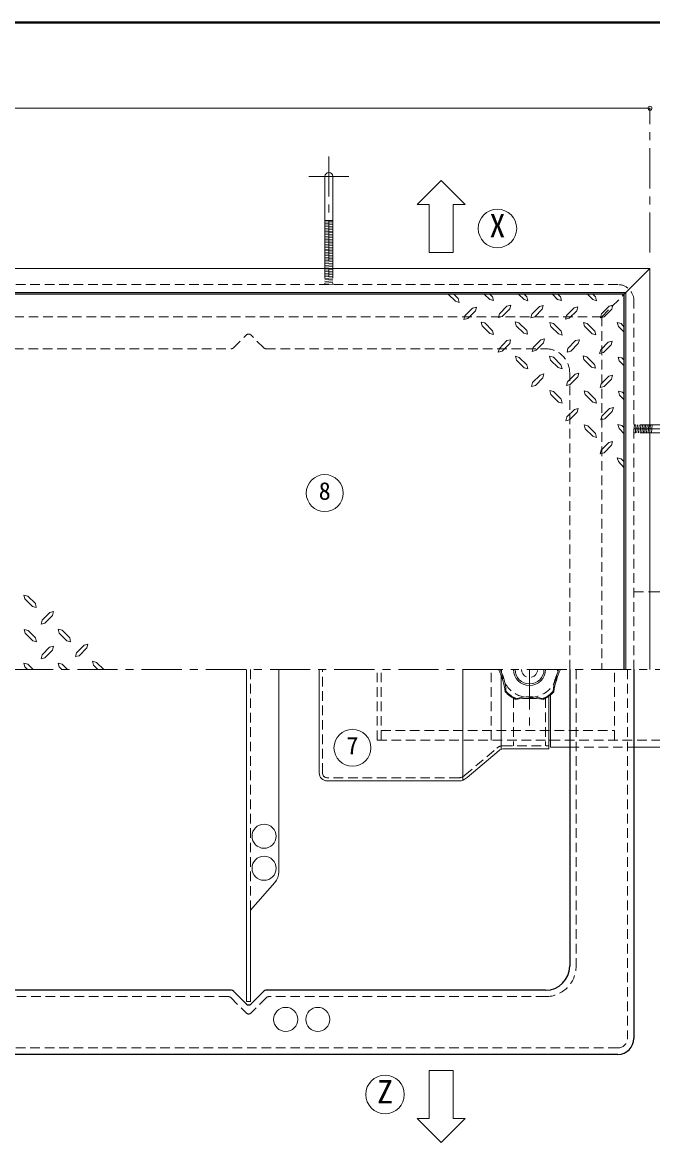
# Model space of a CAD drawing. Units: millimetres at full size, sheet at 1:5; details may follow other scales. Extents: x -1061 to 964, y -679 to 726.
# Drawn here: x -134 to 259, y 27 to 726 of the extents above; entities that cross this region are included whole.
import ezdxf
from ezdxf.enums import TextEntityAlignment as Align

# ---------------------------------------------------------------- set-up
doc = ezdxf.new("R2010")
doc.units = ezdxf.units.MM
doc.header["$LTSCALE"] = 5
doc.header["$PDMODE"] = 32
doc.header["$PDSIZE"] = 2.5
doc.linetypes.add('CHAIN1', pattern=[8, 5, -1, 1, -1])
doc.linetypes.add('DASHED1', pattern=[1.8, 1.2, -0.6])
doc.layers.add('0-0', color=4, linetype='Continuous', lineweight=9)
doc.styles.add('ＭＳ ゴシック', font='')
doc.styles.get('ＭＳ ゴシック').set_extended_font_data('MS Gothic')

msp = doc.modelspace()

# ---------------------------------------------------------------- linework, layer by layer
at = {"layer": '0-0', "color": 1, "lineweight": 40}
msp.add_line((963.599, 725.957), (-1061.401, 725.957), dxfattribs=at)
at = {"layer": '0-0'}
for p, q in [((-642.901, 672.457), (257.099, 672.457)), ((127.099, 627.457), (112.099, 612.457)), ((142.099, 612.457), (127.099, 627.457)), ((112.099, 612.457), (119.599, 612.457)), ((119.599, 612.457), (119.599, 582.457)), ((134.599, 612.457), (142.099, 612.457)), ((134.599, 612.457), (134.599, 582.457)), ((59.599, 602.355), (54.599, 602.355)), ((54.599, 601.485), (59.599, 601.894)), ((54.599, 600.482), (59.599, 600.89)), ((54.599, 599.479), (59.599, 599.887)), ((54.599, 598.475), (59.599, 598.884)), ((54.599, 597.472), (59.599, 597.88)), ((54.599, 596.469), (59.599, 596.877)), ((54.599, 595.465), (59.599, 595.874)), ((54.599, 594.462), (59.599, 594.87)), ((54.599, 593.459), (59.599, 593.867)), ((54.599, 592.455), (59.599, 592.864)), ((54.599, 591.452), (59.599, 591.86)), ((54.599, 590.449), (59.599, 590.857)), ((54.599, 589.445), (59.599, 589.854)), ((54.599, 588.442), (59.599, 588.85)), ((54.599, 587.439), (59.599, 587.847)), ((54.599, 586.435), (59.599, 586.844)), ((54.599, 585.432), (59.599, 585.84)), ((54.599, 584.429), (59.599, 584.837)), ((54.599, 583.425), (59.599, 583.834)), ((54.599, 582.422), (59.599, 582.83)), ((54.599, 581.419), (59.599, 581.827)), ((54.599, 580.415), (59.599, 580.824)), ((54.599, 579.412), (59.599, 579.82)), ((119.599, 582.457), (134.599, 582.457)), ((54.599, 578.409), (59.599, 578.817)), ((54.599, 577.405), (59.599, 577.814)), ((54.599, 576.402), (59.599, 576.81)), ((54.599, 575.399), (59.599, 575.807)), ((54.599, 574.395), (59.599, 574.804)), ((54.599, 573.392), (59.599, 573.8)), ((55.432, 572.457), (59.599, 572.797)), ((131.379, 556.457), (135.912, 552.032)), ((134.937, 556.457), (137.637, 553.757)), ((153.912, 556.457), (157.287, 553.082)), ((175.287, 556.457), (178.662, 553.082)), ((181.062, 552.407), (178.662, 553.082)), ((178.812, 556.457), (180.462, 554.807)), ((180.462, 554.807), (181.062, 552.407)), ((196.414, 556.457), (199.587, 553.157)), ((201.987, 552.557), (199.587, 553.157)), ((199.812, 556.457), (201.387, 554.882)), ((201.387, 554.882), (201.987, 552.557)), ((218.112, 556.457), (221.487, 553.082)), ((223.887, 552.407), (221.487, 553.082)), ((221.562, 556.457), (223.212, 554.807)), ((223.212, 554.807), (223.887, 552.407)), ((242.099, 557.457), (241.099, 556.457)), ((141.837, 543.032), (146.637, 547.832)), ((143.637, 541.307), (148.362, 546.032)), ((146.637, 547.832), (148.962, 548.432)), ((148.962, 548.432), (148.362, 546.032)), ((165.087, 542.582), (169.737, 547.307)), ((183.612, 544.082), (188.337, 548.882)), ((185.337, 542.357), (190.062, 547.082)), ((205.062, 543.182), (209.862, 547.982)), ((206.862, 541.457), (211.587, 546.182)), ((209.862, 547.982), (212.187, 548.582)), ((212.187, 548.582), (211.587, 546.182)), ((226.887, 544.157), (231.612, 548.957)), ((228.612, 542.432), (233.337, 547.157)), ((231.612, 548.957), (234.012, 549.557)), ((234.012, 549.557), (233.337, 547.157)), ((141.837, 543.032), (141.237, 540.707)), ((143.637, 541.307), (141.237, 540.707)), ((154.287, 538.532), (151.962, 539.132)), ((152.562, 536.732), (151.962, 539.132)), ((154.287, 538.532), (159.012, 533.732)), ((163.287, 544.307), (162.687, 541.982)), ((165.087, 542.582), (162.687, 541.982)), ((173.787, 536.807), (173.187, 539.207)), ((175.512, 538.532), (173.187, 539.207)), ((175.512, 538.532), (180.312, 533.807)), ((183.612, 544.082), (182.937, 541.757)), ((185.337, 542.357), (182.937, 541.757)), ((197.112, 538.157), (194.712, 538.757)), ((195.387, 536.357), (194.712, 538.757)), ((197.112, 538.157), (201.837, 533.432)), ((205.062, 543.182), (204.462, 540.857)), ((206.862, 541.457), (204.462, 540.857)), ((216.312, 536.507), (215.637, 538.907)), ((218.037, 538.232), (215.637, 538.907)), ((218.037, 538.232), (222.762, 533.507)), ((226.887, 544.157), (226.212, 541.832)), ((228.612, 542.432), (226.212, 541.832)), ((239.187, 538.157), (236.787, 538.757)), ((237.462, 536.357), (236.787, 538.757)), ((239.187, 538.157), (241.099, 535.971)), ((152.562, 536.732), (157.287, 532.007)), ((173.787, 536.807), (178.512, 532.082)), ((180.912, 531.482), (178.512, 532.082)), ((180.312, 533.807), (180.912, 531.482)), ((195.387, 536.357), (200.037, 531.707)), ((202.437, 531.032), (200.037, 531.707)), ((201.837, 533.432), (202.437, 531.032)), ((216.312, 536.507), (221.037, 531.782)), ((223.437, 531.182), (221.037, 531.782)), ((222.762, 533.507), (223.437, 531.182)), ((237.462, 536.357), (241.099, 532.719)), ((163.287, 522.707), (168.012, 527.507)), ((165.012, 520.982), (169.737, 525.707)), ((168.012, 527.507), (170.337, 528.107)), ((170.337, 528.107), (169.737, 525.707)), ((184.437, 523.232), (189.162, 527.957)), ((186.162, 521.507), (190.887, 526.232)), ((189.162, 527.957), (191.487, 528.632)), ((191.487, 528.632), (190.887, 526.232)), ((206.037, 522.707), (210.762, 527.507)), ((207.837, 520.982), (212.487, 525.707)), ((210.762, 527.507), (213.162, 528.107)), ((213.162, 528.107), (212.487, 525.707)), ((226.437, 521.882), (231.162, 526.607)), ((228.162, 520.157), (232.887, 524.882)), ((163.287, 522.707), (162.612, 520.382)), ((165.012, 520.982), (162.612, 520.382)), ((175.662, 517.082), (173.337, 517.757)), ((173.937, 515.357), (173.337, 517.757)), ((175.662, 517.082), (180.462, 512.357)), ((184.437, 523.232), (183.762, 520.832)), ((186.162, 521.507), (183.762, 520.832)), ((196.962, 517.157), (194.562, 517.832)), ((195.237, 515.432), (194.562, 517.832)), ((196.962, 517.157), (201.687, 512.432)), ((206.037, 522.707), (205.437, 520.382)), ((207.837, 520.982), (205.437, 520.382)), ((217.737, 517.457), (215.412, 518.132)), ((216.012, 515.732), (215.412, 518.132)), ((217.737, 517.457), (222.537, 512.732)), ((226.437, 521.882), (225.762, 519.482)), ((228.162, 520.157), (225.762, 519.482)), ((239.637, 516.707), (237.237, 517.307)), ((237.912, 514.907), (237.237, 517.307)), ((173.937, 515.357), (178.662, 510.632)), ((181.062, 510.032), (178.662, 510.632)), ((180.462, 512.357), (181.062, 510.032)), ((195.237, 515.432), (199.962, 510.707)), ((202.362, 510.032), (199.962, 510.707)), ((201.687, 512.432), (202.362, 510.032)), ((216.012, 515.732), (220.737, 511.007)), ((223.137, 510.332), (220.737, 511.007)), ((222.537, 512.732), (223.137, 510.332)), ((237.912, 514.907), (241.099, 511.719)), ((239.637, 516.707), (241.099, 515.244)), ((185.712, 499.607), (190.437, 504.332)), ((205.737, 501.932), (210.462, 506.657)), ((207.462, 500.207), (212.187, 504.932)), ((226.737, 500.582), (231.462, 505.382)), ((228.537, 498.857), (233.187, 503.582)), ((231.462, 505.382), (233.862, 505.982)), ((233.862, 505.982), (233.187, 503.582)), ((183.987, 501.332), (183.312, 498.932)), ((185.712, 499.607), (183.312, 498.932)), ((195.387, 493.982), (194.712, 496.382)), ((197.112, 495.707), (194.712, 496.382)), ((205.737, 501.932), (205.062, 499.532)), ((207.462, 500.207), (205.062, 499.532)), ((218.487, 495.632), (216.162, 496.232)), ((216.762, 493.832), (216.162, 496.232)), ((226.737, 500.582), (226.137, 498.257)), ((228.537, 498.857), (226.137, 498.257)), ((238.137, 493.607), (237.537, 496.007)), ((239.937, 495.407), (237.537, 496.007)), ((195.387, 493.982), (200.037, 489.257)), ((197.112, 495.707), (201.837, 490.982)), ((202.437, 488.582), (200.037, 489.257)), ((201.837, 490.982), (202.437, 488.582)), ((216.762, 493.832), (221.487, 489.107)), ((218.487, 495.632), (223.287, 490.832)), ((223.887, 488.507), (221.487, 489.107)), ((223.287, 490.832), (223.887, 488.507)), ((238.137, 493.607), (241.099, 490.644)), ((239.937, 495.407), (241.099, 494.244)), ((205.362, 479.957), (210.087, 484.682)), ((207.087, 478.232), (211.812, 482.957)), ((227.187, 480.407), (231.912, 485.207)), ((228.987, 478.682), (233.637, 483.407)), ((231.912, 485.207), (234.312, 485.807)), ((234.312, 485.807), (233.637, 483.407)), ((205.362, 479.957), (204.687, 477.557)), ((207.087, 478.232), (204.687, 477.557)), ((227.187, 480.407), (226.587, 478.082)), ((228.987, 478.682), (226.587, 478.082)), ((237.837, 472.832), (237.162, 475.232)), ((239.562, 474.632), (237.162, 475.232)), ((218.487, 474.332), (216.087, 474.932)), ((216.762, 472.532), (216.087, 474.932)), ((216.762, 472.532), (221.487, 467.882)), ((218.487, 474.332), (223.212, 469.607)), ((223.212, 469.607), (223.887, 467.207)), ((237.837, 472.832), (241.099, 469.439)), ((239.562, 474.632), (241.099, 473.094)), ((257.099, 470.79), (257.44, 474.957)), ((258.035, 469.957), (258.443, 474.957)), ((223.887, 467.207), (221.487, 467.882)), ((226.737, 459.257), (231.462, 463.982)), ((228.537, 457.532), (233.187, 462.257)), ((231.462, 463.982), (233.862, 464.657)), ((233.862, 464.657), (233.187, 462.257)), ((226.737, 459.257), (226.137, 456.857)), ((228.537, 457.532), (226.137, 456.857)), ((237.462, 452.057), (236.787, 454.457)), ((239.187, 453.857), (236.787, 454.457)), ((237.462, 452.057), (241.099, 448.274)), ((239.187, 453.857), (241.099, 451.944)), ((-132.863, 368.882), (-130.463, 368.282)), ((-132.263, 366.557), (-132.863, 368.882)), ((-127.463, 361.832), (-132.263, 366.557)), ((-125.738, 363.557), (-130.463, 368.282)), ((-125.738, 363.557), (-125.138, 361.157)), ((-127.463, 361.832), (-125.138, 361.157)), ((-116.813, 357.932), (-121.538, 353.207)), ((-116.813, 357.932), (-114.413, 358.532)), ((-115.088, 356.207), (-114.413, 358.532)), ((-122.138, 350.807), (-121.538, 353.207)), ((-119.813, 351.407), (-122.138, 350.807)), ((-115.088, 356.207), (-119.813, 351.407)), ((-132.713, 347.432), (-130.313, 346.832)), ((-132.113, 345.107), (-132.713, 347.432)), ((-127.313, 340.382), (-132.113, 345.107)), ((-125.588, 342.107), (-130.313, 346.832)), ((-106.088, 340.382), (-110.813, 345.182)), ((-104.363, 342.182), (-109.088, 346.907)), ((-127.313, 340.382), (-124.988, 339.707)), ((-125.588, 342.107), (-124.988, 339.707)), ((-116.888, 336.332), (-121.538, 331.607)), ((-116.888, 336.332), (-114.488, 336.932)), ((-115.088, 334.607), (-114.488, 336.932)), ((-106.088, 340.382), (-103.763, 339.782)), ((-104.363, 342.182), (-103.763, 339.782)), ((-95.438, 337.607), (-100.163, 332.882)), ((-93.638, 335.882), (-98.438, 331.082)), ((-95.438, 337.607), (-93.038, 338.207)), ((-93.638, 335.882), (-93.038, 338.207)), ((-100.763, 330.482), (-100.163, 332.882)), ((-98.438, 331.082), (-100.763, 330.482)), ((-132.863, 326.507), (-130.463, 325.832)), ((-132.263, 324.107), (-132.863, 326.507)), ((-130.613, 322.457), (-132.263, 324.107)), ((-127.088, 322.457), (-130.463, 325.832)), ((-105.713, 322.457), (-109.088, 325.832)), ((-86.738, 322.457), (-89.438, 325.157)), ((-83.18, 322.457), (-87.713, 326.882)), ((140.538, 322.457), (140.538, 253.406)), ((164.34, 318.751), (164.34, 272.714)), ((195.099, 278.457), (194.099, 278.457)), ((119.599, 72.457), (134.599, 72.457)), ((119.599, 42.457), (119.599, 72.457)), ((134.599, 42.457), (134.599, 72.457)), ((112.099, 42.457), (119.599, 42.457)), ((134.599, 42.457), (142.099, 42.457))]:
    msp.add_line(p, q, dxfattribs=at)
at = {"layer": '0-0', "linetype": 'CHAIN1'}
for p, q in [((257.099, 582.457), (257.099, 672.457)), ((57.099, 642.355), (57.099, 562.457)), ((69.599, 629.855), (44.599, 629.855)), ((247.099, 472.457), (326.998, 472.457)), ((-699.567, 322.457), (432.099, 322.457)), ((182.099, 322.457), (182.099, 287.457))]:
    msp.add_line(p, q, dxfattribs=at)
at = {"layer": '0-0', "color": 7, "lineweight": 18}
for p, q in [((54.599, 629.855), (54.599, 572.457)), ((59.599, 629.855), (59.599, 572.457)), ((257.099, 572.457), (-642.901, 572.457)), ((242.099, 557.457), (257.099, 572.457)), ((257.099, 572.457), (257.099, 322.457)), ((242.099, 557.457), (-627.901, 557.457)), ((242.099, 557.457), (242.099, 322.457)), ((314.498, 474.957), (257.099, 474.957)), ((314.498, 469.957), (257.099, 469.957)), ((274.099, 370.957), (257.099, 370.957)), ((5.849, 115.457), (5.849, 322.457)), ((25.849, 196.214), (25.849, 322.457)), ((51.099, 322.457), (51.099, 257.957)), ((194.099, 305.836), (194.099, 272.907)), ((195.099, 306.625), (195.099, 273.957)), ((165.398, 272.907), (194.099, 272.907)), ((207.099, 273.957), (195.099, 273.957)), ((274.099, 273.957), (247.099, 273.957)), ((143.173, 255.166), (163.211, 271.96)), ((56.099, 252.957), (138.07, 252.957)), ((23.375, 189.629), (8.349, 172.457)), ((8.349, 115.457), (8.349, 172.457)), ((5.849, 115.457), (8.349, 115.457))]:
    msp.add_line(p, q, dxfattribs=at)
at = {"layer": '0-0', "linetype": 'DASHED1'}
for p, q in [((54.599, 572.389), (55.432, 572.457)), ((54.599, 572.457), (54.599, 562.457)), ((54.599, 571.385), (59.599, 571.794)), ((54.599, 570.382), (59.599, 570.79)), ((54.599, 569.379), (59.599, 569.787)), ((54.599, 568.375), (59.599, 568.784)), ((54.599, 567.372), (59.599, 567.78)), ((54.599, 566.369), (59.599, 566.777)), ((59.599, 572.457), (59.599, 562.457)), ((237.099, 562.457), (-622.901, 562.457)), ((54.599, 565.365), (59.599, 565.774)), ((54.599, 564.362), (59.599, 564.77)), ((54.599, 563.359), (59.599, 563.767)), ((55.84, 562.457), (59.599, 562.764)), ((227.099, 542.457), (241.099, 556.457)), ((247.099, 322.457), (247.099, 552.457)), ((227.099, 542.457), (-409.962, 542.457)), ((227.099, 542.457), (227.099, 322.457)), ((-2.315, 523.042), (5.685, 531.042)), ((16.514, 523.042), (8.514, 531.042)), ((-382.072, 522.457), (-3.729, 522.457)), ((17.928, 522.457), (192.099, 522.457)), ((207.099, 322.457), (207.099, 507.457)), ((257.099, 474.957), (247.099, 474.957)), ((247.099, 471.197), (247.406, 474.957)), ((257.099, 469.957), (247.099, 469.957)), ((248.001, 469.957), (248.41, 474.957)), ((249.005, 469.957), (249.413, 474.957)), ((250.008, 469.957), (250.416, 474.957)), ((251.011, 469.957), (251.42, 474.957)), ((252.015, 469.957), (252.423, 474.957)), ((253.018, 469.957), (253.426, 474.957)), ((254.021, 469.957), (254.43, 474.957)), ((255.025, 469.957), (255.433, 474.957)), ((256.028, 469.957), (256.436, 474.957)), ((257.031, 469.957), (257.099, 470.79)), ((247.099, 370.957), (257.099, 370.957)), ((8.349, 172.457), (8.349, 322.457)), ((53.099, 257.957), (53.099, 322.457)), ((87.099, 278.457), (87.099, 322.457)), ((89.599, 278.457), (89.599, 322.457)), ((158.099, 278.457), (158.099, 322.457)), ((235.099, 278.457), (235.099, 322.457)), ((172.099, 304.561), (172.099, 274.907)), ((192.099, 304.561), (192.099, 274.907)), ((89.599, 284.457), (235.099, 284.457)), ((87.099, 278.457), (194.099, 278.457)), ((141.715, 256.534), (161.752, 273.329)), ((165.398, 274.907), (194.099, 274.907)), ((195.099, 278.457), (274.099, 278.457)), ((207.099, 273.957), (247.099, 273.957)), ((138.07, 254.957), (56.099, 254.957))]:
    msp.add_line(p, q, dxfattribs=at)
at = {"layer": '0-0', "color": 5, "lineweight": 25}
for p, q in [((241.099, 556.457), (-411.358, 556.457)), ((241.099, 322.457), (241.099, 556.457)), ((207.099, 322.457), (207.099, 137.457)), ((247.099, 322.457), (247.099, 92.457)), ((-3.729, 122.457), (-382.072, 122.457)), ((-2.315, 121.871), (5.685, 113.871)), ((16.514, 121.871), (8.514, 113.871)), ((192.099, 122.457), (17.928, 122.457)), ((237.099, 82.457), (-622.901, 82.457))]:
    msp.add_line(p, q, dxfattribs=at)
at = {"layer": '0-0', "color": 7, "linetype": 'DASHED1', "lineweight": 18}
for p, q in [((211.099, 322.457), (211.099, 137.457)), ((243.099, 322.457), (243.099, 92.457)), ((-5.386, 118.457), (-380.415, 118.457)), ((-3.972, 117.871), (5.685, 108.214)), ((18.17, 117.871), (8.514, 108.214)), ((192.099, 118.457), (19.585, 118.457)), ((237.099, 86.457), (-622.901, 86.457))]:
    msp.add_line(p, q, dxfattribs=at)
at = {"layer": '0-0'}
for points in [[(137.637, 553.757), (138.312, 551.357), (135.912, 552.032)], [(157.362, 556.457), (159.012, 554.807), (159.687, 552.482), (157.287, 553.082)], [(163.287, 544.307), (168.012, 549.107), (170.412, 549.707), (169.737, 547.307)], [(188.337, 548.882), (190.662, 549.482), (190.062, 547.082)], [(159.012, 533.732), (159.687, 531.407), (157.287, 532.007)], [(231.162, 526.607), (233.487, 527.282), (232.887, 524.882)], [(183.987, 501.332), (188.712, 506.057), (191.037, 506.732), (190.437, 504.332)], [(210.462, 506.657), (212.862, 507.257), (212.187, 504.932)], [(210.087, 484.682), (212.487, 485.282), (211.812, 482.957)], [(-110.813, 345.182), (-111.488, 347.507), (-109.088, 346.907)], [(-115.088, 334.607), (-119.813, 329.807), (-122.213, 329.207), (-121.538, 331.607)], [(-109.163, 322.457), (-110.813, 324.107), (-111.488, 326.432), (-109.088, 325.832)], [(-89.438, 325.157), (-90.113, 327.557), (-87.713, 326.882)], [(142.099, 42.457), (127.099, 27.457), (112.099, 42.457)]]:
    msp.add_lwpolyline(points, dxfattribs=at)
at = {"layer": '0-0', "color": 7, "lineweight": 18}
for centre, radius in [((162.099, 597.457), 12), ((54.508, 432.481), 11.5), ((71.781, 273.663), 11.5), ((92.099, 57.457), 12)]:
    msp.add_circle(centre, radius, dxfattribs=at)
at = {"layer": '0-0'}
for centre in [(16.718, 218.492), (16.718, 198.492), (30.197, 104.267), (50.197, 104.267)]:
    msp.add_circle(centre, 7.5, dxfattribs=at)
at = {"layer": '0-0', "color": 7, "lineweight": 18}
for centre, radius, start, end in [((57.099, 629.855), 2.5, 0, 180), ((112.718, 299.913), 54.951, 9.11306, 24.21987), ((138.28, 308.219), 29.075, 1.44958, 29.32092), ((182.099, 322.457), 9, 180, 360), ((225.919, 308.219), 29.075, 150.67908, 178.55042), ((251.48, 299.913), 54.951, 155.78013, 170.88694), ((182.099, 322.457), 20.5, 222.46304, 245.53696), ((182.099, 322.457), 20, 222.46304, 245.53696), ((182.099, 322.457), 20, 294.46304, 317.53696), ((182.099, 322.457), 20.5, 294.46304, 317.53696), ((182.099, 249.505), 54.951, 81.11306, 98.88694), ((182.099, 276.382), 29.075, 73.44958, 106.55042), ((165.398, 269.907), 3, 90, 136.80874), ((56.099, 257.957), 5, 180, 270), ((138.07, 259.957), 7, 270, 316.80874), ((15.849, 196.214), 10, 318.81407, 0)]:
    msp.add_arc(centre, radius, start, end, dxfattribs=at)
at = {"layer": '0-0', "linetype": 'DASHED1'}
for centre, radius, start, end in [((237.099, 552.457), 10, 0, 90), ((7.099, 529.628), 2, 45, 135), ((-3.729, 524.457), 2, 270, 315), ((17.928, 524.457), 2, 225, 270), ((192.099, 507.457), 15, 0, 90), ((182.099, 322.457), 17.5, 180, 360), ((182.099, 322.457), 5, 180, 360), ((165.398, 269.907), 5, 90, 136.80874), ((56.099, 257.957), 3, 180, 270), ((138.07, 259.957), 5, 270, 316.80874)]:
    msp.add_arc(centre, radius, start, end, dxfattribs=at)
at = {"layer": '0-0'}
msp.add_arc((182.099, 322.457), 10, 180, 360, dxfattribs=at)
at = {"layer": '0-0', "color": 5, "lineweight": 25}
for centre, radius, start, end in [((192.099, 137.457), 15, 270, 0), ((-3.729, 120.457), 2, 45, 90), ((17.928, 120.457), 2, 90, 135), ((7.099, 115.285), 2, 225, 315), ((237.099, 92.457), 10, 270, 0)]:
    msp.add_arc(centre, radius, start, end, dxfattribs=at)
at = {"layer": '0-0', "color": 7, "linetype": 'DASHED1', "lineweight": 18}
for centre, radius, start, end in [((192.099, 137.457), 19, 270, 0), ((-5.386, 116.457), 2, 45, 90), ((19.585, 116.457), 2, 90, 135), ((7.099, 109.628), 2, 225, 315), ((237.099, 92.457), 6, 270, 0)]:
    msp.add_arc(centre, radius, start, end, dxfattribs=at)
at = {"layer": '0-0'}
msp.add_point((257.099, 672.457), dxfattribs=at)

# ---------------------------------------------------------------- texts
at = {"layer": '0-0', "color": 7, "style": 'ＭＳ ゴシック'}
for s, height, p in [('X', 14.66, (157.099, 587.457)), ('8', 11, (50.758, 424.981)), ('7', 11, (68.031, 266.163)), ('Z', 14.66, (87.099, 47.457))]:
    msp.add_text(s, height=height, dxfattribs=at).set_placement(p, align=Align.BOTTOM_LEFT)

doc.saveas('drawing.dxf')
